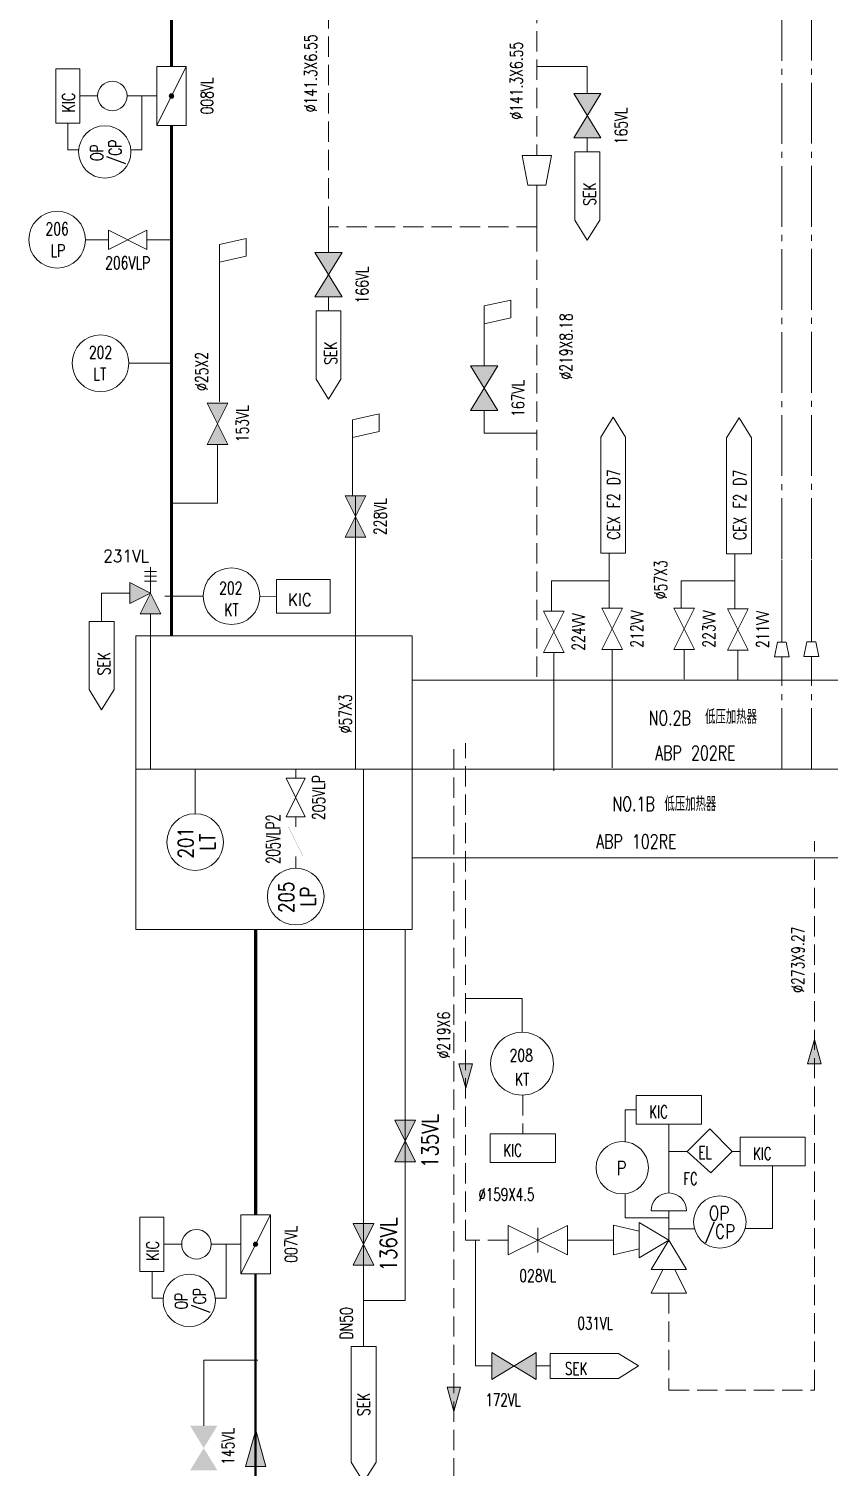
# Model space of a CAD drawing. Extents: x -4 to 23678, y -838 to 232.
# Drawn here: x 9019.5 to 9217.2, y -463 to -107.8 of the extents above; entities that cross this region are included whole.
import ezdxf
from ezdxf.enums import TextEntityAlignment as Align

# ---------------------------------------------------------------- set-up
doc = ezdxf.new("R2010")
doc.units = 0
doc.header["$MEASUREMENT"] = 0
doc.linetypes.add('CENTER2', pattern=[20.5, 15, -2, 1.5, -2])
doc.linetypes.add('HIDDEN', pattern=[7, 5, -2])
doc.layers.get('0').update_dxf_attribs({"linetype": 'CONTINUOUS'})
doc.layers.add('TEXT', color=7, linetype='CONTINUOUS', lineweight=13)
doc.styles.add('HZ', font='txt', dxfattribs={"width": 0.73, "bigfont": 'hztxt'})
doc.styles.get("Standard").update_dxf_attribs({"font": 'txt.shx', "width": 0.8, "bigfont": 'hztxt.shx'})
doc.styles.add('设备标注文字', font='txt.shx', dxfattribs={"width": 0.8, "height": 2, "bigfont": 'hztxt.shx'})
doc.styles.add('设备编号文字', font='txt.shx', dxfattribs={"height": 1.6, "bigfont": 'hztxt.shx'})
doc.styles.add('阀门标注文字', font='txt.shx', dxfattribs={"width": 0.8, "height": 2, "bigfont": 'hztxt.shx'})

# ---------------------------------------------------------------- blocks, each defined once
blk = doc.blocks.new('隔离阀_关')
h = blk.add_hatch(color=256)
h.paths.add_polyline_path([(0, 1.25), (0, -1.25), (2.5, 0)])
h.paths.add_polyline_path([(5, 1.25), (2.5, 0), (5, -1.25)])
for p, q in [((5, -1.25), (0, 1.25)), ((0, -1.25), (5, 1.25)), ((0, 1.25), (0, -1.25)), ((5, 1.25), (5, -1.25))]:
    blk.add_line(p, q)
at = {"style": '设备编号文字', "width": 0.8}
blk.add_attdef('VISIBLE', text='', height=2, dxfattribs=at).set_placement((2.5, -3), align=Align.MIDDLE)
at = {"style": '设备编号文字', "width": 0.8, "flags": 1}
blk.add_attdef('INVISIBLE', text='', height=2, dxfattribs=at).set_placement((2.5, -5), align=Align.TOP_CENTER)
blk = doc.blocks.new('电动蝶阀')
h = blk.add_hatch(color=256)
h.paths.add_polyline_path([(2.67, -0.08, 0.557537), (2.5, 0.19, 0.284079), (2.33, 0.08)])
h.paths.add_polyline_path([(2.33, 0.08, 0.557537), (2.5, -0.19, 0.284079), (2.67, -0.08)])
for p, q in [((2.5, 3.75), (2.5, 1.25)), ((5, -1.25), (0, 1.25)), ((0, 1.25), (0, -1.25)), ((5, 1.25), (0, 1.25)), ((5, -1.25), (5, 1.25)), ((0, -1.25), (5, -1.25))]:
    blk.add_line(p, q)
blk.add_circle((2.5, 5), 1.25)
for start, end in [(90, 270), (270, 90)]:
    blk.add_arc((2.5, 0), 0.188, start, end)
at = {"flags": 2}
blk.add_attdef('M', text='', height=1.56, dxfattribs=at).set_placement((2.5, 5), align=Align.MIDDLE_CENTER)
at = {"style": '设备标注文字', "width": 0.8}
blk.add_attdef('VISIBLE', text='', height=2, dxfattribs=at).set_placement((2.5, -3), align=Align.MIDDLE)
at = {"style": '设备标注文字', "width": 0.8, "flags": 1}
blk.add_attdef('INVISIBLE', text='', height=2, dxfattribs=at).set_placement((2.5, -5), align=Align.TOP_CENTER)
blk = doc.blocks.new('闸阀')
for p, q in [((5, -1.25), (0, 1.25)), ((0, -1.25), (5, 1.25)), ((0, 1.25), (0, -1.25)), ((5, 1.25), (5, -1.25)), ((2.5, 1.04), (2.5, -1.04))]:
    blk.add_line(p, q)
at = {"style": '设备编号文字', "width": 0.8}
blk.add_attdef('VISIBLE', text='', height=2, dxfattribs=at).set_placement((2.5, -3), align=Align.MIDDLE)
at = {"style": '设备编号文字', "width": 0.8, "flags": 1}
blk.add_attdef('INVISIBLE', text='', height=2, dxfattribs=at).set_placement((2.5, -5), align=Align.TOP_CENTER)
blk = doc.blocks.new('传感器')
blk.add_circle((0, 3), 3)
at = {"style": '设备编号文字', "width": 0.8, "flags": 1}
blk.add_attdef('INVISIBLE', text='', height=1.6, dxfattribs=at).set_placement((-0.08, 6.35), align=Align.CENTER)
at = {"style": '设备编号文字', "width": 0.8}
for tag, p in [('VISIBLE', (-0.08, 3.2)), ('TYPE', (0, 0.9))]:
    blk.add_attdef(tag, text='', height=1.6, dxfattribs=at).set_placement(p, align=Align.CENTER)
blk = doc.blocks.new('隔离阀')
for p, q in [((5, -1.25), (0, 1.25)), ((0, -1.25), (5, 1.25)), ((0, 1.25), (0, -1.25)), ((5, 1.25), (5, -1.25))]:
    blk.add_line(p, q)
at = {"style": '阀门标注文字', "width": 0.8}
blk.add_attdef('VISIBLE', text='', height=2, dxfattribs=at).set_placement((2.5, -3), align=Align.MIDDLE)
at = {"style": '阀门标注文字', "width": 0.8, "flags": 1}
blk.add_attdef('INVISIBLE', text='', height=2, dxfattribs=at).set_placement((2.5, -5), align=Align.TOP_CENTER)

msp = doc.modelspace()

# ---------------------------------------------------------------- hatches: boundary and pattern name
at = {"lineweight": 13}
h = msp.add_hatch(color=7, dxfattribs=at)
h.paths.add_polyline_path([(9044.48, -244.57), (9044.48, -249.68), (9049.59, -247.13)])
h.paths.add_polyline_path([(9049.59, -247.13), (9047.04, -252.24), (9052.15, -252.24)])
h = msp.add_hatch(color=7, dxfattribs=at)
h.paths.add_polyline_path([(9213.51, -357.38), (9213.51, -363.38), (9215.17, -363.38)])
h.paths.add_polyline_path([(9213.51, -357.38), (9213.51, -357.38), (9211.81, -363.38), (9213.51, -363.38)])
h = msp.add_hatch(color=7, dxfattribs=at)
h.paths.add_polyline_path([(9127.41, -369.38), (9127.41, -363.38), (9129.06, -363.38)])
h.paths.add_polyline_path([(9127.41, -369.38), (9127.41, -369.38), (9125.71, -363.38), (9127.41, -363.38)])
h = msp.add_hatch(color=7, dxfattribs=at)
h.paths.add_polyline_path([(9124.5, -449.21), (9124.5, -443.21), (9126.15, -443.21)])
h.paths.add_polyline_path([(9124.5, -449.21), (9124.5, -449.21), (9122.8, -443.21), (9124.5, -443.21)])
h = msp.add_hatch(color=7, dxfattribs=at)
h.paths.add_polyline_path([(9066.09, -452.73), (9059.38, -452.73), (9062.73, -458.22)])
h.paths.add_polyline_path([(9062.73, -458.22), (9059.38, -463.71), (9066.09, -463.71)])
h = msp.add_hatch(color=7, dxfattribs=at)
h.paths.add_polyline_path([(9075.57, -453.81), (9075.57, -462.81), (9078.05, -462.81)])
h.paths.add_polyline_path([(9075.57, -453.81), (9075.57, -453.81), (9073.02, -462.81), (9075.57, -462.81)])
at = {"layer": 'TEXT', "lineweight": 13}
h = msp.add_hatch(color=7, dxfattribs=at)
h.paths.add_polyline_path([(9160.78, -123.79), (9154.08, -123.79), (9157.43, -129.28)])
h.paths.add_polyline_path([(9154.08, -134.77), (9160.78, -134.77), (9157.43, -129.28)])
h.paths.add_polyline_path([(9128.62, -191.08), (9131.98, -196.57), (9135.33, -191.08)])
h.paths.add_polyline_path([(9135.33, -202.06), (9131.98, -196.57), (9128.62, -202.06)])
h.paths.add_polyline_path([(9090.16, -163.06), (9093.51, -168.55), (9096.87, -163.06)])
h.paths.add_polyline_path([(9096.87, -174.04), (9093.51, -168.55), (9090.16, -174.04)])
h = msp.add_hatch(color=7, dxfattribs=at)
h.paths.add_polyline_path([(9139.34, -437.96), (9144.83, -441.31), (9144.83, -434.61)])
h.paths.add_polyline_path([(9133.85, -434.61), (9133.85, -441.31), (9139.34, -437.96)])

# ---------------------------------------------------------------- linework, layer by layer
at = {"color": 7, "linetype": 'HIDDEN', "lineweight": 13}
for p, q in [((9093.51, -156.73), (9093.51, -92.72)), ((9144.97, -94.44), (9144.97, -139.12)), ((9144.97, -146.42), (9144.97, -161.46)), ((9144.97, -156.73), (9093.51, -156.73)), ((9141.52, -371.08), (9141.52, -380.62))]:
    msp.add_line(p, q, dxfattribs=at)
at = {"color": 7, "lineweight": 13}
for p, q in [((9047.47, -124.42), (9047.47, -137.74)), ((9047.47, -137.74), (9044.75, -137.74)), ((9154.36, -138.22), (9154.36, -155.08)), ((9154.36, -155.08), (9157.43, -160.02)), ((9157.43, -160.02), (9160.5, -155.08)), ((9093.51, -156.73), (9093.51, -163.06)), ((9090.16, -163.06), (9096.87, -163.06)), ((9090.45, -177.49), (9090.45, -194.35)), ((9090.45, -194.35), (9093.51, -199.3)), ((9093.51, -199.3), (9096.58, -194.35)), ((9054.79, -224.92), (9066.15, -224.92)), ((9049.59, -240.72), (9049.59, -247.13)), ((9049.59, -247.13), (9044.48, -244.57)), ((9044.48, -244.57), (9044.48, -249.68)), ((9048.11, -241.8), (9051.07, -241.8)), ((9048.11, -242.93), (9051.07, -242.93)), ((9048.11, -244.17), (9051.07, -244.17)), ((9148.57, -244.1), (9148.57, -251.63)), ((9037.53, -247.13), (9037.53, -254.13)), ((9044.48, -247.13), (9037.53, -247.13)), ((9044.48, -249.68), (9049.59, -247.13)), ((9049.59, -247.13), (9047.04, -252.24)), ((9052.15, -252.24), (9049.59, -247.13)), ((9062.58, -247.91), (9053.09, -247.91)), ((9080.72, -247.95), (9076.6, -247.94)), ((9040.6, -254.13), (9034.46, -254.13)), ((9047.04, -252.24), (9052.15, -252.24)), ((9049.59, -290.58), (9049.59, -252.24)), ((9034.46, -270.99), (9037.53, -275.94)), ((9037.53, -275.94), (9040.6, -270.99)), ((9085.44, -292.87), (9085.44, -290.58)), ((9141.33, -347.24), (9127.38, -347.24)), ((9141.33, -355.57), (9141.33, -347.24)), ((9213.51, -357.38), (9211.81, -363.38)), ((9215.17, -363.38), (9213.51, -357.38)), ((9125.71, -363.38), (9129.06, -363.38)), ((9127.41, -369.38), (9125.71, -363.38)), ((9129.06, -363.38), (9127.41, -369.38)), ((9211.81, -363.38), (9215.17, -363.38)), ((9203.17, -388.57), (9203.17, -404.01)), ((9068.24, -407.92), (9068.24, -421.24)), ((9068.24, -421.24), (9065.59, -421.24)), ((9062.73, -436.53), (9062.73, -452.73)), ((9062.73, -436.53), (9076.08, -436.53)), ((9170.09, -437.96), (9165.14, -434.89)), ((9165.14, -441.03), (9170.09, -437.96)), ((9124.5, -449.21), (9122.8, -443.21)), ((9122.8, -443.21), (9126.15, -443.21)), ((9126.15, -443.21), (9124.5, -449.21)), ((9075.57, -453.81), (9073.02, -462.81)), ((9078.05, -462.81), (9075.57, -453.81)), ((9073.02, -462.81), (9078.05, -462.81))]:
    msp.add_line(p, q, dxfattribs=at)
at = {"lineweight": 13}
msp.add_line((9085.44, -302.36), (9085.44, -304.84), dxfattribs=at)
at = {"color": 7, "lineweight": 13}
for points, const_width in [([(9054.77, -117.12), (9054.77, 44.63)], 0.8), ([(9054.77, -257.73), (9054.77, -131.72)], 0.8), ([(9075.53, -330.24), (9075.53, -359.91), (9075.53, -400.62)], 0.8), ([(9075.53, -415.21), (9075.53, -532.09)], 0.6)]:
    msp.add_lwpolyline(points, dxfattribs=dict(at, const_width=const_width))
for points in [[(9080.72, -252.07), (9093.92, -252.07), (9093.92, -243.83), (9080.72, -243.83)], [(9133.48, -387.76), (9149.56, -387.76), (9149.56, -380.62), (9133.48, -380.62)]]:
    msp.add_lwpolyline(points, close=True, dxfattribs=at)
at = {"lineweight": 13}
msp.add_lwpolyline([(9045.99, -257.73), (9114.22, -257.73), (9114.22, -330.24), (9045.99, -330.24)], close=True, dxfattribs=at)
at = {"color": 1, "lineweight": 13, "const_width": 0.01}
msp.add_lwpolyline([(9087.26, -304.84), (9083.61, -304.84), (9087.26, -312.14), (9083.61, -312.14), (9087.26, -304.84)], dxfattribs=at)
at = {"layer": 'TEXT', "color": 7, "lineweight": 13}
for p, q in [((9157.43, -117.15), (9144.97, -117.15)), ((9157.43, -123.79), (9157.43, -117.15)), ((9160.78, -123.79), (9154.08, -134.77)), ((9160.78, -134.77), (9154.08, -123.79)), ((9154.08, -123.79), (9160.78, -123.79)), ((9032.15, -124.42), (9036.52, -124.42)), ((9029.19, -137.74), (9029.19, -131.11)), ((9154.08, -134.77), (9160.78, -134.77)), ((9157.43, -134.77), (9157.43, -138.22)), ((9031.86, -137.74), (9029.19, -137.74)), ((9160.5, -138.22), (9154.36, -138.22)), ((9160.5, -155.08), (9160.5, -138.22)), ((9066.61, -161.08), (9073.21, -159.62)), ((9073.21, -159.62), (9073.21, -164)), ((9033.55, -159.93), (9039.21, -159.93)), ((9054.77, -159.93), (9048.7, -159.93)), ((9066.61, -165.72), (9066.61, -161.08)), ((9096.87, -174.04), (9090.16, -163.06)), ((9096.87, -163.06), (9090.16, -174.04)), ((9066.61, -165.46), (9073.21, -164)), ((9090.16, -174.04), (9096.87, -174.04)), ((9096.58, -177.49), (9090.45, -177.49)), ((9093.51, -174.04), (9093.51, -177.49)), ((9096.58, -194.35), (9096.58, -177.49)), ((9131.98, -176.27), (9138.58, -174.81)), ((9131.98, -191.08), (9131.98, -176.27)), ((9138.58, -174.81), (9138.58, -179.19)), ((9131.98, -180.65), (9138.58, -179.19)), ((9054.77, -190.41), (9044.26, -190.41)), ((9128.62, -191.08), (9135.33, -191.08)), ((9135.33, -191.08), (9128.62, -202.06)), ((9135.33, -202.06), (9128.62, -191.08)), ((9128.62, -202.06), (9135.33, -202.06)), ((9131.98, -207.65), (9131.98, -202.06)), ((9099.47, -204.35), (9106.07, -202.89)), ((9099.47, -208.99), (9099.47, -204.35)), ((9106.07, -202.89), (9106.07, -207.27)), ((9099.47, -208.73), (9106.07, -207.27)), ((9131.98, -207.65), (9145.02, -207.65)), ((9162.82, -244.1), (9148.57, -244.1)), ((9180.62, -244.1), (9193.88, -244.1)), ((9034.46, -254.13), (9034.46, -270.99)), ((9040.6, -270.99), (9040.6, -254.13)), ((9045.99, -290.58), (9293.77, -290.58)), ((9060.62, -301.62), (9060.62, -290.58)), ((9102.21, -290.58), (9102.21, -390.76)), ((9085.44, -315.06), (9085.44, -312.14)), ((9112.47, -421.82), (9112.47, -330.24)), ((9166.8, -374.73), (9166.78, -382.59)), ((9169.53, -374.73), (9166.8, -374.73)), ((9177.56, -395.25), (9177.56, -378.29)), ((9182.05, -385), (9177.56, -385)), ((9193.23, -385), (9195.13, -385)), ((9102.21, -422.89), (9102.21, -390.76)), ((9166.8, -401.35), (9166.8, -395.42)), ((9173.18, -399.63), (9181.94, -399.63)), ((9177.56, -399.63), (9177.56, -407.33)), ((9177.56, -401.35), (9166.8, -401.35)), ((9183.92, -404.12), (9177.56, -404.12)), ((9203.17, -404.01), (9196.42, -404.01)), ((9052.9, -407.92), (9057.29, -407.92)), ((9129.79, -406.94), (9129.79, -437.96)), ((9170.26, -411.26), (9177.56, -406.88)), ((9049.96, -421.24), (9049.96, -414.61)), ((9052.7, -421.24), (9049.96, -421.24)), ((9112.47, -421.82), (9102.21, -421.82)), ((9102.21, -433.11), (9102.21, -422.89)), ((9133.85, -434.61), (9133.85, -441.31)), ((9133.85, -441.31), (9144.83, -434.61)), ((9144.83, -441.31), (9133.85, -434.61)), ((9144.83, -434.61), (9144.83, -441.31)), ((9165.14, -434.89), (9148.28, -434.89)), ((9148.28, -434.89), (9148.28, -441.03)), ((9129.79, -437.96), (9133.85, -437.96)), ((9144.83, -437.96), (9148.28, -437.96)), ((9148.28, -441.03), (9165.14, -441.03))]:
    msp.add_line(p, q, dxfattribs=at)
at = {"layer": 'TEXT', "color": 7, "linetype": 'HIDDEN', "lineweight": 13}
for p, q in [((9124.5, -500.71), (9124.5, -284.2)), ((9127.38, -406.9), (9127.38, -284.2)), ((9127.38, -406.9), (9127.38, -284.2)), ((9127.38, -406.9), (9127.38, -284.2)), ((9213.49, -443.93), (9213.49, -308.38)), ((9137.91, -406.9), (9127.38, -406.9)), ((9177.56, -420.01), (9177.56, -443.93)), ((9177.56, -443.93), (9213.49, -443.93))]:
    msp.add_line(p, q, dxfattribs=at)
at = {"layer": 'TEXT', "color": 7, "linetype": 'CENTER2', "lineweight": 13}
for points in [[(9212.74, -259.19), (9212.74, 62.26)], [(9205.45, -259.23), (9205.45, 55)], [(9205.45, -290.58), (9205.45, -262.88)], [(9212.74, -290.58), (9212.74, -262.84)]]:
    msp.add_lwpolyline(points, dxfattribs=at)
at = {"layer": 'TEXT', "color": 7, "lineweight": 13}
for points in [[(9032.15, -131.11), (9032.15, -117.72), (9026.2, -117.72), (9026.2, -131.11)], [(9141.32, -139.12), (9148.62, -139.12), (9147.16, -146.42), (9142.78, -146.42)], [(9207.27, -262.88), (9203.62, -262.88), (9204.35, -259.23), (9206.54, -259.23)], [(9214.57, -262.84), (9210.92, -262.84), (9211.65, -259.19), (9213.84, -259.19)], [(9169.53, -378.29), (9185.6, -378.29), (9185.6, -371.15), (9169.53, -371.15)], [(9193.23, -385), (9187.93, -390.3), (9182.05, -385), (9187.64, -379.41)], [(9195.13, -388.57), (9211.2, -388.57), (9211.2, -381.43), (9195.13, -381.43)], [(9052.9, -414.61), (9052.9, -401.22), (9046.96, -401.22), (9046.96, -414.61)], [(9163.9, -410.53), (9163.9, -403.23), (9170.26, -404.69), (9170.26, -409.07)]]:
    msp.add_lwpolyline(points, close=True, dxfattribs=at)
at = {"layer": 'TEXT', "color": 7, "linetype": 'HIDDEN', "lineweight": 13}
msp.add_lwpolyline([(9144.97, -150.84), (9144.97, -150.84), (9144.97, -268.68)], dxfattribs=at)
at = {"layer": 'TEXT', "color": 7, "lineweight": 13}
for points in [[(9066.61, -199.97), (9066.61, -165.72)], [(9163.83, -203.74), (9160.76, -208.69), (9160.76, -237.31), (9166.9, -237.31), (9166.9, -208.69), (9163.83, -203.74)], [(9194.89, -203.86), (9191.82, -208.81), (9191.82, -237.43), (9197.96, -237.43), (9197.96, -208.81), (9194.89, -203.86)], [(9194.89, -203.86), (9191.82, -208.81), (9191.82, -237.43), (9197.96, -237.43), (9197.96, -208.81), (9194.89, -203.86)], [(9099.47, -223.15), (9099.47, -208.99)], [(9066.15, -224.92), (9066.15, -210.45)], [(9100.19, -290.58), (9100.19, -223.15)], [(9162.82, -250.89), (9162.82, -237.31)], [(9193.88, -251.01), (9193.88, -237.43)], [(9193.88, -251.01), (9193.88, -237.43)], [(9205.45, -259.23), (9205.45, -238.97)], [(9212.74, -259.19), (9212.74, -238.97)], [(9180.62, -250.89), (9180.62, -244.1)], [(9149.13, -291.04), (9149.13, -261.85)], [(9163.55, -290.3), (9163.55, -261.11)], [(9181.35, -268.4), (9181.35, -261.11)], [(9194.61, -268.52), (9194.61, -261.23)], [(9205.45, -268.68), (9205.45, -262.88)], [(9212.74, -268.68), (9212.74, -262.84)], [(9114.22, -268.68), (9293.77, -268.68), (9293.77, -312.47), (9114.22, -312.47)], [(9177.56, -406.88), (9170.26, -402.5), (9170.26, -411.26)], [(9163.9, -406.87), (9152.5, -406.9)], [(9181.94, -414.17), (9173.18, -414.17), (9177.56, -406.88)], [(9177.56, -406.88), (9181.94, -414.17)], [(9173.18, -420.01), (9176.1, -414.17), (9179.02, -414.17), (9181.94, -420.01), (9173.18, -420.01)], [(9102.21, -466.67), (9105.28, -461.73), (9105.28, -433.11), (9099.14, -433.11), (9099.14, -461.73), (9102.21, -466.67)]]:
    msp.add_lwpolyline(points, dxfattribs=at)
msp.add_arc((9177.56, -399.63), 4.38, 0, 180, dxfattribs=at)

# ---------------------------------------------------------------- block references
ref = msp.add_blockref('电动蝶阀', (9054.77, -131.72), dxfattribs=dict(at, xscale=2.91936141008615, yscale=2.919361410101713, zscale=2.919361410098413, rotation=90))
ref.add_attrib('VISIBLE', '008VL', dxfattribs={"layer": '0', "height": 3.071, "rotation": 90, "style": 'HZ', "width": 0.73}).set_placement((9063.53, -124.42), align=Align.MIDDLE)
ref = msp.add_blockref('传感器', (9044.77, -138.23), dxfattribs=dict(at, xscale=2.153999198915398, yscale=2.153999198921982, zscale=2.153999198923891, rotation=90))
ref.add_attrib('VISIBLE', 'OP', dxfattribs={"layer": '0', "height": 3.071, "rotation": 90, "style": 'HZ', "width": 0.73}).set_placement((9037.88, -138.4), align=Align.CENTER)
ref.add_attrib('TYPE', '/CP', dxfattribs={"layer": '0', "height": 3.071, "rotation": 90, "style": 'HZ', "width": 0.73}).set_placement((9042.41, -138.23), align=Align.CENTER)
ref = msp.add_blockref('传感器', (9026.54, -152.92), dxfattribs=dict(at, xscale=2.33548912806908, yscale=2.335489128076662, zscale=2.335489128078731, rotation=180))
ref.add_attrib('VISIBLE', 'LP', dxfattribs={"layer": '0', "height": 3.071, "style": 'HZ', "width": 0.73}).set_placement((9026.72, -164.13), align=Align.CENTER)
ref.add_attrib('TYPE', '206', dxfattribs={"layer": '0', "height": 3.071, "style": 'HZ', "width": 0.73}).set_placement((9026.54, -158.77), align=Align.CENTER)
ref = msp.add_blockref('隔离阀', (9039.21, -159.93), dxfattribs=dict(at, xscale=1.897584916565405, yscale=1.897584916565405, zscale=1.897584916563969))
ref.add_attrib('VISIBLE', '206VLP', dxfattribs={"layer": '0', "height": 3.071, "style": 'HZ', "width": 0.73}).set_placement((9043.96, -165.62), align=Align.MIDDLE)
ref = msp.add_blockref('传感器', (9037.25, -183.4), dxfattribs=dict(at, xscale=-2.33548912806908, yscale=2.335489128076662, zscale=2.335489128078731, rotation=180))
ref.add_attrib('VISIBLE', 'LT', dxfattribs={"layer": '0', "height": 3.071, "style": 'HZ', "width": 0.73}).set_placement((9037.07, -194.61), align=Align.CENTER)
ref.add_attrib('TYPE', '202', dxfattribs={"layer": '0', "height": 3.071, "style": 'HZ', "width": 0.73}).set_placement((9037.25, -189.25), align=Align.CENTER)
ref = msp.add_blockref('隔离阀_关', (9066.14, -210.45), dxfattribs=dict(at, xscale=2.043552987068027, yscale=2.043552987068027, zscale=2.043552987068027, rotation=90))
ref.add_attrib('VISIBLE', '153VL', dxfattribs={"layer": '0', "height": 3.071, "rotation": 90, "style": 'HZ', "width": 0.73}).set_placement((9072.27, -205.34), align=Align.MIDDLE)
ref = msp.add_blockref('隔离阀_关', (9100.18, -233.37), dxfattribs=dict(at, xscale=2.043552987068027, yscale=2.043552987068027, zscale=2.043552987068027, rotation=90))
ref.add_attrib('VISIBLE', '228VL', dxfattribs={"layer": '0', "height": 3.071, "rotation": 90, "style": 'HZ', "width": 0.73}).set_placement((9106.31, -228.26), align=Align.MIDDLE)
ref = msp.add_blockref('传感器', (9069.59, -254.92), dxfattribs=dict(at, xscale=2.33548912806908, yscale=2.335489128076662, zscale=2.335489128078731))
ref.add_attrib('VISIBLE', '202', dxfattribs={"layer": '0', "height": 3.071, "style": 'HZ', "width": 0.73}).set_placement((9069.41, -247.45), align=Align.CENTER)
ref.add_attrib('TYPE', 'KT', dxfattribs={"layer": '0', "height": 3.071, "style": 'HZ', "width": 0.73}).set_placement((9069.59, -252.81), align=Align.CENTER)
ref = msp.add_blockref('隔离阀', (9149.13, -261.85), dxfattribs=dict(at, xscale=2.043552987068027, yscale=2.043552987068027, zscale=2.043552987068027, rotation=90))
ref.add_attrib('VISIBLE', '224VV', dxfattribs={"layer": '0', "height": 3.071, "rotation": 90, "style": 'HZ', "width": 0.73}).set_placement((9155.26, -256.74), align=Align.MIDDLE)
ref = msp.add_blockref('隔离阀', (9163.55, -261.11), dxfattribs=dict(at, xscale=2.043552987068027, yscale=2.043552987068027, zscale=2.043552987068027, rotation=90))
ref.add_attrib('VISIBLE', '212VV', dxfattribs={"layer": '0', "height": 3.071, "rotation": 90, "style": 'HZ', "width": 0.73}).set_placement((9169.68, -256), align=Align.MIDDLE)
ref = msp.add_blockref('隔离阀', (9181.35, -261.11), dxfattribs=dict(at, xscale=2.043552987068027, yscale=2.043552987068027, zscale=2.043552987068027, rotation=90))
ref.add_attrib('VISIBLE', '223VV', dxfattribs={"layer": '0', "height": 3.071, "rotation": 90, "style": 'HZ', "width": 0.73}).set_placement((9187.48, -256), align=Align.MIDDLE)
ref = msp.add_blockref('隔离阀', (9194.61, -261.23), dxfattribs=dict(at, xscale=2.043552987068027, yscale=2.043552987068027, zscale=2.043552987068027, rotation=90))
ref.add_attrib('VISIBLE', '211VV', dxfattribs={"layer": '0', "height": 3.071, "rotation": 90, "style": 'HZ', "width": 0.73}).set_placement((9200.74, -256.12), align=Align.MIDDLE)
ref = msp.add_blockref('隔离阀', (9085.44, -302.36), dxfattribs=dict(at, xscale=1.897584916565405, yscale=1.897584916565405, zscale=1.897584916563969, rotation=90))
ref.add_attrib('VISIBLE', '205VLP', dxfattribs={"layer": '0', "height": 3.071, "rotation": 90, "style": 'HZ', "width": 0.73}).set_placement((9091.13, -297.61), align=Align.MIDDLE)
at = {"layer": 'TEXT', "color": 7, "lineweight": 13, "rotation": 90}
for name, p, xscale, yscale, zscale, values in [('传感器', (9067.62, -308.62), 2.33548912806908, 2.335489128076662, 2.335489128078731, {'VISIBLE': '201', 'TYPE': 'LT'}), ('传感器', (9092.45, -322.07), 2.33548912806908, 2.335489128076662, 2.335489128078731, {'VISIBLE': '205', 'TYPE': 'LP'}), ('隔离阀_关', (9112.47, -387.52), 2.043552987090772, 2.043552987068027, 2.043552987068889, {'VISIBLE': '135VL'}), ('隔离阀_关', (9102.21, -413.04), 2.043552987090772, 2.043552987068027, 2.043552987068889, {'VISIBLE': '136VL'})]:
    msp.add_blockref(name, p, dxfattribs=dict(at, xscale=xscale, yscale=yscale, zscale=zscale)).add_auto_attribs(values)
at = {"layer": 'TEXT', "color": 7, "lineweight": 13}
ref = msp.add_blockref('传感器', (9141.32, -371.08), dxfattribs=dict(at, xscale=2.584799038698477, yscale=2.584799038706458, zscale=2.584799038708669))
ref.add_attrib('VISIBLE', '208', dxfattribs={"layer": '0', "height": 3.071, "style": 'HZ', "width": 0.73}).set_placement((9141.12, -362.81), align=Align.CENTER)
ref.add_attrib('TYPE', 'KT', dxfattribs={"layer": '0', "height": 3.071, "style": 'HZ', "width": 0.73}).set_placement((9141.32, -368.75), align=Align.CENTER)
ref = msp.add_blockref('传感器', (9166.05, -395.47), dxfattribs=dict(at, xscale=2.153999198915398, yscale=2.153999198921982, zscale=2.153999198923891))
ref.add_attrib('VISIBLE', 'P', dxfattribs={"layer": '0', "height": 3.45, "style": '设备编号文字', "width": 0.8}).set_placement((9165.88, -390.88), align=Align.CENTER)
ref = msp.add_blockref('传感器', (9190.15, -408.87), dxfattribs=dict(at, xscale=2.153999198915398, yscale=2.153999198921982, zscale=2.153999198923891))
ref.add_attrib('VISIBLE', 'OP', dxfattribs={"layer": '0', "height": 3.446, "style": '设备编号文字', "width": 0.8}).set_placement((9189.98, -401.98), align=Align.CENTER)
ref.add_attrib('TYPE', '/CP', dxfattribs={"layer": '0', "height": 3.446, "style": '设备编号文字', "width": 0.8}).set_placement((9190.15, -406.51), align=Align.CENTER)
ref = msp.add_blockref('电动蝶阀', (9075.53, -415.21), dxfattribs=dict(at, xscale=2.91936141008615, yscale=2.919361410101713, zscale=2.919361410098413, rotation=90))
ref.add_attrib('VISIBLE', '007VL', dxfattribs={"layer": '0', "height": 3.071, "rotation": 90, "style": 'HZ', "width": 0.73}).set_placement((9084.29, -407.92), align=Align.MIDDLE)
ref = msp.add_blockref('闸阀', (9137.91, -406.9), dxfattribs=dict(at, xscale=2.91936141008635, yscale=2.919361410101713, zscale=2.919361410098413))
ref.add_attrib('VISIBLE', '028VL', dxfattribs={"layer": '0', "height": 3.071, "style": 'HZ', "width": 0.73}).set_placement((9145.2, -415.66), align=Align.MIDDLE)
ref = msp.add_blockref('传感器', (9065.61, -421.77), dxfattribs=dict(at, xscale=2.153999198915398, yscale=2.153999198921982, zscale=2.153999198923891, rotation=90))
ref.add_attrib('VISIBLE', 'OP', dxfattribs={"layer": '0', "height": 3.071, "rotation": 90, "style": 'HZ', "width": 0.73}).set_placement((9058.72, -421.94), align=Align.CENTER)
ref.add_attrib('TYPE', '/CP', dxfattribs={"layer": '0', "height": 3.071, "rotation": 90, "style": 'HZ', "width": 0.73}).set_placement((9063.25, -421.77), align=Align.CENTER)

# ---------------------------------------------------------------- texts
at = {"layer": 'TEXT', "color": 7, "lineweight": 13, "style": 'HZ', "width": 0.73}
for s, height, p in [('%%C141.3X6.55', 3.0713, (9090.67, -128.43)), ('%%C141.3X6.55', 3.0713, (9141.46, -130.26)), ('KIC', 3.071, (9030.88, -128.44)), ('165VL', 3.071, (9167.31, -136.35)), ('SEK', 3.071, (9159.53, -151.51)), ('166VL', 3.071, (9103.39, -175.62)), ('%%C219X8.18', 3.0713, (9153.72, -194.43)), ('%%C25X2', 3.071, (9063.78, -197.22)), ('SEK', 3.071, (9095.62, -190.78)), ('167VL', 3.071, (9141.86, -203.64)), ('CEX F2 D7', 3.071, (9165.48, -233.92)), ('CEX F2 D7 ', 3.071, (9196.61, -234.04)), ('CEX F2 D7 ', 3.071, (9196.61, -234.04)), ('%%C57X3', 3.071, (9177.09, -248.63)), ('SEK', 3.071, (9039.63, -267.42)), ('%%C57X3', 3.071, (9099.25, -281.75)), ('%%C273X9.27', 3.0713, (9210.96, -345.82)), ('%%C219X6', 3.071, (9123.49, -362.04)), ('KIC', 3.071, (9051.64, -411.94)), ('DN50', 3.071, (9099.49, -431.4)), ('145VL', 3.071, (9070.24, -462.37))]:
    msp.add_text(s, height=height, rotation=90, dxfattribs=at).set_placement(p)
at = {"layer": 'TEXT', "color": 7, "lineweight": 13, "style": 'HZ'}
for s, height, width, p in [('231VL', 3.071, 0.9, (9037.92, -239.5)), ('KIC', 3.071, 0.9, (9083.51, -250.31)), ('NO.2B', 3.51, 0.73, (9172.57, -279.76)), ('  低压加热器', 3.51, 0.73, (9181.94, -279.44)), ('ABP 202RE', 3.51, 0.73, (9174.16, -288.36)), ('NO.1B', 3.51, 0.73, (9163.64, -300.95)), ('  低压加热器', 3.51, 0.73, (9171.9, -300.95)), ('ABP 102RE', 3.51, 0.73, (9159.58, -310.22)), ('KIC', 3.071, 0.7, (9172.73, -376.76)), ('KIC', 3.071, 0.7, (9136.69, -386.23)), ('EL', 3.071, 0.7, (9184.85, -386.78)), ('KIC', 3.071, 0.7, (9198.33, -387.05)), ('FC', 3.071, 0.7, (9181.1, -393.25)), ('%%C159X4.5', 3.071, 0.7, (9130.55, -397.15)), (' 031VL', 3.071, 0.7, (9153.09, -428.95)), ('SEK', 3.071, 0.7, (9151.92, -440.13)), ('172VL', 3.071, 0.7, (9132.27, -447.84))]:
    msp.add_text(s, height=height, dxfattribs=dict(at, width=width)).set_placement(p)
at = {"layer": 'TEXT', "color": 1, "lineweight": 13, "style": 'HZ', "width": 0.6}
msp.add_text('205VLP2', height=3.5, rotation=90, dxfattribs=at).set_placement((9081.62, -313.98))
at = {"layer": 'TEXT', "color": 7, "lineweight": 13, "style": 'HZ', "width": 0.73}
msp.add_attdef('SEK', text='', height=3.07, rotation=90, dxfattribs=at).set_placement((9102.21, -447.42), align=Align.MIDDLE_CENTER)

doc.saveas('drawing.dxf')
